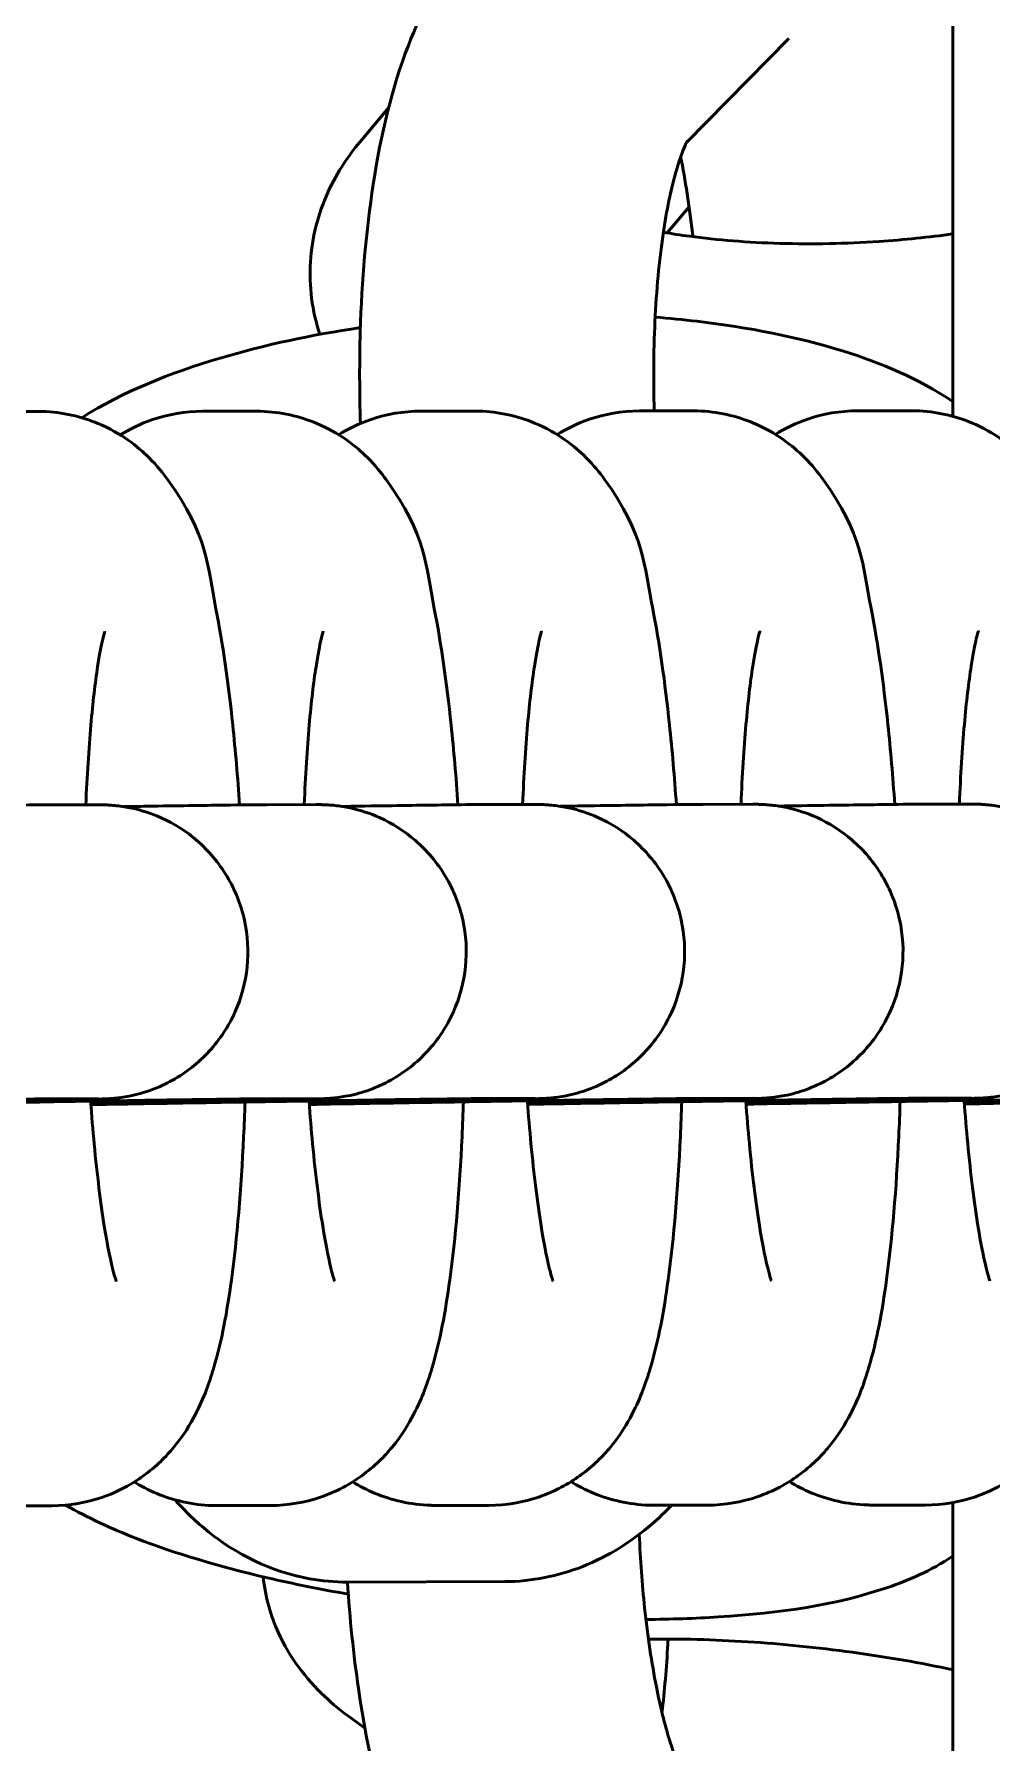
# Model space of a CAD drawing. Header units: millimetres. Extents: x 170 to 5770, y -1450 to 5650.
# Drawn here: x 3383.76 to 3403.3, y 2084.85 to 2119.72 of the extents above; entities that cross this region are included whole.
import ezdxf

# ---------------------------------------------------------------- set-up
doc = ezdxf.new("R2010")
doc.units = ezdxf.units.MM
doc.header["$LTSCALE"] = 10
doc.layers.add('Viditelná (ISO)', color=7, linetype='Continuous', lineweight=50)

# ---------------------------------------------------------------- blocks, each defined once
blk = doc.blocks.new('VVZ-VH101-2')
at = {"layer": 'Viditelná (ISO)'}
for p, q in [((3232.5, -3538.082), (3232.5, -3445)), ((3227.063, -3532.504), (3229.156, -3530.374)), ((3220.399, -3532.49), (3220.991, -3531.783)), ((3226.674, -3534.34), (3227.121, -3533.806)), ((3213.836, -3537.983), (3212.736, -3537.984)), ((3218.292, -3537.98), (3217.192, -3537.98)), ((3222.748, -3537.976), (3221.648, -3537.977)), ((3227.204, -3537.973), (3226.104, -3537.973)), ((3231.66, -3537.969), (3230.56, -3537.97)), ((3214.042, -3546.012), (3215.052, -3546.011)), ((3218.498, -3546.009), (3219.508, -3546.008)), ((3222.954, -3546.005), (3223.965, -3546.004)), ((3227.41, -3546.002), (3228.421, -3546.001)), ((3231.866, -3545.998), (3232.877, -3545.997)), ((3214.046, -3552.012), (3215.057, -3552.011)), ((3218.502, -3552.009), (3219.513, -3552.008)), ((3222.958, -3552.005), (3223.969, -3552.004)), ((3227.414, -3552.002), (3228.425, -3552.001)), ((3231.87, -3551.998), (3232.881, -3551.997)), ((3213.023, -3560.315), (3214.123, -3560.314)), ((3217.479, -3560.311), (3218.579, -3560.31)), ((3221.935, -3560.308), (3223.035, -3560.307)), ((3226.391, -3560.304), (3227.491, -3560.303)), ((3230.847, -3560.301), (3231.947, -3560.3)), ((3232.5, -3655), (3232.5, -3560.251)), ((3220.149, -3561.874), (3223.36, -3561.864)), ((3220.506, -3564.853), (3220.22, -3564.646))]:
    blk.add_line(p, q, dxfattribs=at)
for points, knots in [([(3220.414, -3538.229), (3220.394, -3537.601), (3220.393, -3536.973), (3220.443, -3535.309), (3220.529, -3534.294), (3220.834, -3532.325), (3221.054, -3531.386), (3221.674, -3529.786), (3222.011, -3529.085), (3222.689, -3528.395)], [5.014967, 5.014967, 5.014967, 5.014967, 5.223874, 5.223874, 5.578895, 5.578895, 5.963077, 5.963077, 6.283185, 6.283185, 6.283185, 6.283185]), ([(3219.588, -3536.411), (3219.51, -3536.178), (3219.452, -3535.93), (3219.354, -3535.184), (3219.389, -3534.671), (3219.63, -3533.716), (3219.84, -3533.284), (3220.18, -3532.767), (3220.288, -3532.624), (3220.399, -3532.49)], [5.8958914, 5.8958914, 5.8958914, 5.8958914, 5.9613201, 5.9613201, 6.0884033, 6.0884033, 6.2246901, 6.2246901, 6.2831853, 6.2831853, 6.2831853, 6.2831853]), ([(3226.409, -3537.973), (3226.389, -3537.311), (3226.397, -3536.653), (3226.463, -3535.392), (3226.524, -3534.792), (3226.678, -3533.79), (3226.77, -3533.375), (3226.936, -3532.801), (3227.012, -3532.611), (3227.075, -3532.479), (3227.088, -3532.458), (3227.088, -3532.458)], [5.023794, 5.023794, 5.023794, 5.023794, 5.296613, 5.296613, 5.577893, 5.577893, 5.83671, 5.83671, 6.051181, 6.051181, 6.144407, 6.144407, 6.144407, 6.144407]), ([(3226.948, -3532.786), (3227.043, -3533.266), (3227.125, -3533.791), (3227.193, -3534.366), (3227.196, -3534.392), (3227.199, -3534.418)], [1.3461743, 1.3461743, 1.3461743, 1.3461743, 1.5825397, 1.5825397, 1.5938483, 1.5938483, 1.5938483, 1.5938483]), ([(3232.5, -3534.361), (3232.015, -3534.429), (3231.508, -3534.481), (3230.319, -3534.56), (3229.632, -3534.573), (3228.32, -3534.536), (3227.695, -3534.485), (3226.947, -3534.385), (3226.767, -3534.357), (3226.596, -3534.326)], [4.1386364, 4.1386364, 4.1386364, 4.1386364, 4.3539396, 4.3539396, 4.6383933, 4.6383933, 4.9197135, 4.9197135, 5.0136232, 5.0136232, 5.0136232, 5.0136232]), ([(3214.727, -3538.111), (3215.584, -3537.575), (3216.52, -3537.202), (3218.446, -3536.629), (3219.409, -3536.423), (3220.414, -3536.273)], [6.5192092, 6.5192092, 6.5192092, 6.5192092, 6.9139881, 6.9139881, 7.25594, 7.25594, 7.25594, 7.25594]), ([(3226.428, -3536.06), (3226.716, -3536.083), (3227.001, -3536.111), (3228.339, -3536.269), (3229.335, -3536.463), (3231.049, -3536.997), (3231.79, -3537.304), (3232.5, -3537.783)], [7.921853, 7.921853, 7.921853, 7.921853, 8.0202168, 8.0202168, 8.3911528, 8.3911528, 8.7124376, 8.7124376, 8.7124376, 8.7124376]), ([(3217.949, -3546.014), (3217.91, -3545.448), (3217.863, -3544.902), (3217.717, -3543.51), (3217.605, -3542.719), (3217.289, -3541.124), (3217.307, -3540.523), (3216.385, -3539.24), (3216.264, -3539.091), (3215.868, -3538.697), (3215.54, -3538.43), (3214.731, -3538.092), (3214.333, -3537.995), (3213.892, -3537.983), (3213.864, -3537.983), (3213.836, -3537.983)], [1.937477, 1.937477, 1.937477, 1.937477, 2.147268, 2.147268, 2.501252, 2.501252, 2.951782, 2.951782, 3.006039, 3.006039, 3.08488, 3.08488, 3.137955, 3.137955, 3.141593, 3.141593, 3.141593, 3.141593]), ([(3217.192, -3537.98), (3216.836, -3537.981), (3216.482, -3538.045), (3215.922, -3538.236), (3215.702, -3538.347), (3215.514, -3538.464)], [3.14159265, 3.14159265, 3.14159265, 3.14159265, 3.1872207, 3.1872207, 3.22453337, 3.22453337, 3.22453337, 3.22453337]), ([(3222.405, -3546.01), (3222.366, -3545.445), (3222.319, -3544.899), (3222.173, -3543.506), (3222.061, -3542.715), (3221.745, -3541.12), (3221.763, -3540.52), (3220.841, -3539.237), (3220.72, -3539.087), (3220.325, -3538.694), (3219.996, -3538.426), (3219.187, -3538.088), (3218.789, -3537.991), (3218.349, -3537.98), (3218.32, -3537.979), (3218.292, -3537.98)], [1.937477, 1.937477, 1.937477, 1.937477, 2.147268, 2.147268, 2.501252, 2.501252, 2.951782, 2.951782, 3.006039, 3.006039, 3.08488, 3.08488, 3.137955, 3.137955, 3.141593, 3.141593, 3.141593, 3.141593]), ([(3221.648, -3537.977), (3221.292, -3537.977), (3220.938, -3538.041), (3220.379, -3538.232), (3220.158, -3538.343), (3219.97, -3538.46)], [3.14159265, 3.14159265, 3.14159265, 3.14159265, 3.1872207, 3.1872207, 3.22453337, 3.22453337, 3.22453337, 3.22453337]), ([(3226.861, -3546.007), (3226.822, -3545.441), (3226.775, -3544.895), (3226.629, -3543.503), (3226.517, -3542.712), (3226.201, -3541.117), (3226.219, -3540.516), (3225.297, -3539.233), (3225.176, -3539.084), (3224.781, -3538.69), (3224.452, -3538.423), (3223.643, -3538.085), (3223.245, -3537.988), (3222.805, -3537.976), (3222.776, -3537.976), (3222.748, -3537.976)], [1.937477, 1.937477, 1.937477, 1.937477, 2.147268, 2.147268, 2.501252, 2.501252, 2.951782, 2.951782, 3.006039, 3.006039, 3.08488, 3.08488, 3.137955, 3.137955, 3.141593, 3.141593, 3.141593, 3.141593]), ([(3226.104, -3537.973), (3225.748, -3537.974), (3225.394, -3538.038), (3224.835, -3538.229), (3224.614, -3538.34), (3224.426, -3538.457)], [3.14159265, 3.14159265, 3.14159265, 3.14159265, 3.1872207, 3.1872207, 3.22453337, 3.22453337, 3.22453337, 3.22453337]), ([(3231.317, -3546.003), (3231.278, -3545.438), (3231.231, -3544.892), (3231.085, -3543.499), (3230.973, -3542.708), (3230.657, -3541.113), (3230.675, -3540.513), (3229.753, -3539.23), (3229.632, -3539.08), (3229.237, -3538.687), (3228.908, -3538.419), (3228.099, -3538.081), (3227.701, -3537.984), (3227.261, -3537.973), (3227.232, -3537.973), (3227.204, -3537.973)], [1.937477, 1.937477, 1.937477, 1.937477, 2.147268, 2.147268, 2.501252, 2.501252, 2.951782, 2.951782, 3.006039, 3.006039, 3.08488, 3.08488, 3.137955, 3.137955, 3.141593, 3.141593, 3.141593, 3.141593]), ([(3230.56, -3537.97), (3230.204, -3537.97), (3229.85, -3538.034), (3229.291, -3538.225), (3229.07, -3538.336), (3228.882, -3538.453)], [3.14159265, 3.14159265, 3.14159265, 3.14159265, 3.1872207, 3.1872207, 3.22453337, 3.22453337, 3.22453337, 3.22453337]), ([(3235.773, -3546), (3235.734, -3545.434), (3235.687, -3544.888), (3235.541, -3543.496), (3235.429, -3542.705), (3235.113, -3541.11), (3235.131, -3540.509), (3234.209, -3539.226), (3234.089, -3539.077), (3233.693, -3538.683), (3233.364, -3538.416), (3232.555, -3538.078), (3232.158, -3537.981), (3231.717, -3537.969), (3231.688, -3537.969), (3231.66, -3537.969)], [1.937477, 1.937477, 1.937477, 1.937477, 2.147268, 2.147268, 2.501252, 2.501252, 2.951782, 2.951782, 3.006039, 3.006039, 3.08488, 3.08488, 3.137955, 3.137955, 3.141593, 3.141593, 3.141593, 3.141593]), ([(3215.199, -3542.474), (3215.199, -3542.474), (3215.199, -3542.475), (3215.195, -3542.488), (3215.177, -3542.545), (3215.126, -3542.762), (3215.088, -3542.956), (3215.002, -3543.518), (3214.954, -3543.923), (3214.871, -3544.871), (3214.836, -3545.422), (3214.811, -3546.011)], [3.4957513, 3.4957513, 3.4957513, 3.4957513, 3.5105711, 3.5105711, 3.6320787, 3.6320787, 3.8099362, 3.8099362, 4.0489441, 4.0489441, 4.3013385, 4.3013385, 4.3013385, 4.3013385]), ([(3219.655, -3542.471), (3219.655, -3542.471), (3219.655, -3542.472), (3219.651, -3542.485), (3219.633, -3542.542), (3219.582, -3542.758), (3219.545, -3542.953), (3219.458, -3543.514), (3219.41, -3543.92), (3219.327, -3544.868), (3219.292, -3545.419), (3219.267, -3546.008)], [3.4957513, 3.4957513, 3.4957513, 3.4957513, 3.5105711, 3.5105711, 3.6320787, 3.6320787, 3.8099362, 3.8099362, 4.0489441, 4.0489441, 4.3013385, 4.3013385, 4.3013385, 4.3013385]), ([(3224.111, -3542.467), (3224.111, -3542.467), (3224.111, -3542.468), (3224.107, -3542.481), (3224.089, -3542.538), (3224.038, -3542.755), (3224.001, -3542.949), (3223.914, -3543.511), (3223.866, -3543.916), (3223.783, -3544.864), (3223.748, -3545.415), (3223.724, -3546.004)], [3.4957513, 3.4957513, 3.4957513, 3.4957513, 3.5105711, 3.5105711, 3.6320787, 3.6320787, 3.8099362, 3.8099362, 4.0489441, 4.0489441, 4.3013385, 4.3013385, 4.3013385, 4.3013385]), ([(3228.567, -3542.464), (3228.567, -3542.464), (3228.567, -3542.465), (3228.563, -3542.478), (3228.545, -3542.535), (3228.495, -3542.751), (3228.457, -3542.946), (3228.37, -3543.507), (3228.322, -3543.913), (3228.239, -3544.861), (3228.204, -3545.412), (3228.18, -3546.001)], [3.4957513, 3.4957513, 3.4957513, 3.4957513, 3.5105711, 3.5105711, 3.6320787, 3.6320787, 3.8099362, 3.8099362, 4.0489441, 4.0489441, 4.3013385, 4.3013385, 4.3013385, 4.3013385]), ([(3233.023, -3542.46), (3233.023, -3542.46), (3233.023, -3542.461), (3233.019, -3542.474), (3233.001, -3542.531), (3232.951, -3542.748), (3232.913, -3542.942), (3232.826, -3543.504), (3232.778, -3543.909), (3232.695, -3544.857), (3232.66, -3545.408), (3232.636, -3545.997)], [3.4957513, 3.4957513, 3.4957513, 3.4957513, 3.5105711, 3.5105711, 3.6320787, 3.6320787, 3.8099362, 3.8099362, 4.0489441, 4.0489441, 4.3013385, 4.3013385, 4.3013385, 4.3013385]), ([(3215.052, -3546.011), (3215.075, -3546.011), (3215.096, -3546.011), (3215.143, -3546.012), (3215.164, -3546.012), (3215.218, -3546.014), (3215.232, -3546.014), (3215.262, -3546.015), (3215.28, -3546.016), (3215.34, -3546.02), (3215.389, -3546.024), (3215.539, -3546.04), (3215.645, -3546.057), (3215.953, -3546.123), (3216.157, -3546.19), (3216.612, -3546.395), (3216.861, -3546.554), (3217.32, -3546.951), (3217.53, -3547.201), (3217.857, -3547.748), (3217.978, -3548.052), (3218.116, -3548.674), (3218.134, -3549.001), (3218.07, -3549.635), (3217.985, -3549.95), (3217.724, -3550.532), (3217.544, -3550.805), (3217.114, -3551.274), (3216.857, -3551.477), (3216.442, -3551.709), (3216.298, -3551.775), (3216.002, -3551.883), (3215.85, -3551.926), (3215.643, -3551.967), (3215.588, -3551.976), (3215.486, -3551.99), (3215.437, -3551.996), (3215.379, -3552.001), (3215.362, -3552.003), (3215.285, -3552.009), (3215.259, -3552.01), (3215.19, -3552.013), (3215.16, -3552.014), (3215.016, -3552.018), (3214.865, -3552.022), (3214.285, -3552.035), (3213.731, -3552.047), (3212.452, -3552.072), (3211.749, -3552.085), (3210.813, -3552.102), (3210.636, -3552.105), (3210.456, -3552.109)], [0, 0, 0, 0, 0.039337, 0.039337, 0.068948, 0.068948, 0.076841, 0.076841, 0.084758, 0.084758, 0.100846, 0.100846, 0.132709, 0.132709, 0.196079, 0.196079, 0.282696, 0.282696, 0.378323, 0.378323, 0.473906, 0.473906, 0.569501, 0.569501, 0.665096, 0.665096, 0.760691, 0.760691, 0.856282, 0.856282, 0.903554, 0.903554, 0.950706, 0.950706, 0.967761, 0.967761, 0.983739, 0.983739, 0.991659, 0.991659, 1.024165, 1.024165, 1.087146, 1.087146, 1.263406, 1.263406, 1.569696, 1.569696, 1.83183, 1.83183, 1.891194, 1.891194, 1.891194, 1.891194]), ([(3211.123, -3546.051), (3211.286, -3546.049), (3211.444, -3546.046), (3212.219, -3546.034), (3212.751, -3546.027), (3213.557, -3546.016), (3213.832, -3546.013), (3214.011, -3546.012), (3214.026, -3546.012), (3214.042, -3546.012)], [2.8114817, 2.8114817, 2.8114817, 2.8114817, 2.874869, 2.874869, 3.1358233, 3.1358233, 3.3979236, 3.3979236, 3.4244391, 3.4244391, 3.4244391, 3.4244391]), ([(3219.508, -3546.008), (3219.531, -3546.008), (3219.552, -3546.008), (3219.599, -3546.008), (3219.621, -3546.008), (3219.674, -3546.01), (3219.688, -3546.011), (3219.718, -3546.012), (3219.736, -3546.013), (3219.796, -3546.017), (3219.845, -3546.02), (3219.995, -3546.037), (3220.101, -3546.053), (3220.409, -3546.12), (3220.613, -3546.186), (3221.068, -3546.392), (3221.317, -3546.55), (3221.776, -3546.947), (3221.986, -3547.198), (3222.313, -3547.745), (3222.434, -3548.049), (3222.572, -3548.671), (3222.591, -3548.997), (3222.526, -3549.631), (3222.441, -3549.947), (3222.18, -3550.528), (3222, -3550.801), (3221.57, -3551.271), (3221.313, -3551.473), (3220.898, -3551.705), (3220.754, -3551.771), (3220.459, -3551.88), (3220.306, -3551.922), (3220.099, -3551.963), (3220.044, -3551.972), (3219.942, -3551.987), (3219.893, -3551.992), (3219.835, -3551.998), (3219.818, -3551.999), (3219.741, -3552.005), (3219.715, -3552.006), (3219.646, -3552.009), (3219.616, -3552.01), (3219.472, -3552.015), (3219.321, -3552.018), (3218.741, -3552.032), (3218.187, -3552.043), (3216.908, -3552.068), (3216.205, -3552.081), (3215.269, -3552.099), (3215.092, -3552.102), (3214.912, -3552.105)], [0, 0, 0, 0, 0.039337, 0.039337, 0.068948, 0.068948, 0.076841, 0.076841, 0.084758, 0.084758, 0.100846, 0.100846, 0.132709, 0.132709, 0.196079, 0.196079, 0.282696, 0.282696, 0.378323, 0.378323, 0.473906, 0.473906, 0.569501, 0.569501, 0.665096, 0.665096, 0.760691, 0.760691, 0.856282, 0.856282, 0.903554, 0.903554, 0.950706, 0.950706, 0.967761, 0.967761, 0.983739, 0.983739, 0.991659, 0.991659, 1.024165, 1.024165, 1.087146, 1.087146, 1.263406, 1.263406, 1.569696, 1.569696, 1.83183, 1.83183, 1.891194, 1.891194, 1.891194, 1.891194]), ([(3215.579, -3546.048), (3215.742, -3546.045), (3215.9, -3546.043), (3216.675, -3546.031), (3217.207, -3546.023), (3218.013, -3546.013), (3218.288, -3546.009), (3218.467, -3546.009), (3218.482, -3546.009), (3218.498, -3546.009)], [2.8114817, 2.8114817, 2.8114817, 2.8114817, 2.874869, 2.874869, 3.1358233, 3.1358233, 3.3979236, 3.3979236, 3.4244391, 3.4244391, 3.4244391, 3.4244391]), ([(3223.965, -3546.004), (3223.987, -3546.004), (3224.008, -3546.004), (3224.055, -3546.005), (3224.077, -3546.005), (3224.131, -3546.007), (3224.144, -3546.007), (3224.174, -3546.008), (3224.192, -3546.009), (3224.252, -3546.013), (3224.301, -3546.017), (3224.451, -3546.033), (3224.557, -3546.05), (3224.865, -3546.116), (3225.069, -3546.183), (3225.524, -3546.388), (3225.773, -3546.547), (3226.232, -3546.944), (3226.443, -3547.194), (3226.769, -3547.742), (3226.89, -3548.045), (3227.028, -3548.667), (3227.047, -3548.994), (3226.982, -3549.628), (3226.897, -3549.943), (3226.636, -3550.525), (3226.456, -3550.798), (3226.026, -3551.267), (3225.769, -3551.47), (3225.354, -3551.702), (3225.21, -3551.768), (3224.915, -3551.876), (3224.762, -3551.919), (3224.555, -3551.96), (3224.5, -3551.969), (3224.398, -3551.983), (3224.349, -3551.989), (3224.291, -3551.994), (3224.274, -3551.996), (3224.197, -3552.002), (3224.171, -3552.003), (3224.102, -3552.006), (3224.072, -3552.007), (3223.928, -3552.011), (3223.777, -3552.015), (3223.197, -3552.028), (3222.643, -3552.04), (3221.364, -3552.065), (3220.661, -3552.078), (3219.725, -3552.095), (3219.548, -3552.098), (3219.368, -3552.102)], [0, 0, 0, 0, 0.039337, 0.039337, 0.068948, 0.068948, 0.076841, 0.076841, 0.084758, 0.084758, 0.100846, 0.100846, 0.132709, 0.132709, 0.196079, 0.196079, 0.282696, 0.282696, 0.378323, 0.378323, 0.473906, 0.473906, 0.569501, 0.569501, 0.665096, 0.665096, 0.760691, 0.760691, 0.856282, 0.856282, 0.903554, 0.903554, 0.950706, 0.950706, 0.967761, 0.967761, 0.983739, 0.983739, 0.991659, 0.991659, 1.024165, 1.024165, 1.087146, 1.087146, 1.263406, 1.263406, 1.569696, 1.569696, 1.83183, 1.83183, 1.891194, 1.891194, 1.891194, 1.891194]), ([(3220.035, -3546.044), (3220.198, -3546.042), (3220.356, -3546.039), (3221.131, -3546.028), (3221.663, -3546.02), (3222.469, -3546.009), (3222.744, -3546.006), (3222.923, -3546.005), (3222.938, -3546.005), (3222.954, -3546.005)], [2.8114817, 2.8114817, 2.8114817, 2.8114817, 2.874869, 2.874869, 3.1358233, 3.1358233, 3.3979236, 3.3979236, 3.4244391, 3.4244391, 3.4244391, 3.4244391]), ([(3228.421, -3546.001), (3228.443, -3546.001), (3228.464, -3546.001), (3228.511, -3546.001), (3228.533, -3546.001), (3228.587, -3546.003), (3228.6, -3546.004), (3228.63, -3546.005), (3228.648, -3546.006), (3228.708, -3546.01), (3228.757, -3546.014), (3228.907, -3546.03), (3229.013, -3546.046), (3229.321, -3546.113), (3229.525, -3546.179), (3229.98, -3546.385), (3230.229, -3546.543), (3230.688, -3546.94), (3230.899, -3547.191), (3231.225, -3547.738), (3231.346, -3548.042), (3231.484, -3548.664), (3231.503, -3548.99), (3231.438, -3549.624), (3231.353, -3549.94), (3231.092, -3550.521), (3230.912, -3550.794), (3230.482, -3551.264), (3230.226, -3551.466), (3229.81, -3551.698), (3229.666, -3551.764), (3229.371, -3551.873), (3229.218, -3551.915), (3229.011, -3551.956), (3228.956, -3551.965), (3228.854, -3551.98), (3228.805, -3551.985), (3228.747, -3551.991), (3228.73, -3551.992), (3228.653, -3551.998), (3228.627, -3551.999), (3228.558, -3552.002), (3228.528, -3552.003), (3228.384, -3552.008), (3228.233, -3552.011), (3227.653, -3552.025), (3227.099, -3552.036), (3225.82, -3552.061), (3225.117, -3552.074), (3224.181, -3552.092), (3224.004, -3552.095), (3223.824, -3552.098)], [0, 0, 0, 0, 0.039337, 0.039337, 0.068948, 0.068948, 0.076841, 0.076841, 0.084758, 0.084758, 0.100846, 0.100846, 0.132709, 0.132709, 0.196079, 0.196079, 0.282696, 0.282696, 0.378323, 0.378323, 0.473906, 0.473906, 0.569501, 0.569501, 0.665096, 0.665096, 0.760691, 0.760691, 0.856282, 0.856282, 0.903554, 0.903554, 0.950706, 0.950706, 0.967761, 0.967761, 0.983739, 0.983739, 0.991659, 0.991659, 1.024165, 1.024165, 1.087146, 1.087146, 1.263406, 1.263406, 1.569696, 1.569696, 1.83183, 1.83183, 1.891194, 1.891194, 1.891194, 1.891194]), ([(3224.491, -3546.041), (3224.654, -3546.038), (3224.812, -3546.036), (3225.587, -3546.024), (3226.119, -3546.016), (3226.925, -3546.006), (3227.2, -3546.002), (3227.379, -3546.002), (3227.395, -3546.002), (3227.41, -3546.002)], [2.8114817, 2.8114817, 2.8114817, 2.8114817, 2.874869, 2.874869, 3.1358233, 3.1358233, 3.3979236, 3.3979236, 3.4244391, 3.4244391, 3.4244391, 3.4244391]), ([(3232.877, -3545.997), (3232.899, -3545.997), (3232.92, -3545.997), (3232.967, -3545.998), (3232.989, -3545.998), (3233.043, -3546), (3233.056, -3546), (3233.086, -3546.001), (3233.104, -3546.002), (3233.164, -3546.006), (3233.213, -3546.01), (3233.363, -3546.026), (3233.469, -3546.043), (3233.778, -3546.109), (3233.981, -3546.176), (3234.436, -3546.381), (3234.685, -3546.54), (3235.144, -3546.937), (3235.355, -3547.187), (3235.681, -3547.735), (3235.802, -3548.038), (3235.94, -3548.66), (3235.959, -3548.987), (3235.894, -3549.621), (3235.809, -3549.936), (3235.548, -3550.518), (3235.369, -3550.791), (3234.938, -3551.26), (3234.682, -3551.463), (3234.266, -3551.695), (3234.122, -3551.761), (3233.827, -3551.869), (3233.674, -3551.912), (3233.467, -3551.953), (3233.412, -3551.962), (3233.31, -3551.976), (3233.261, -3551.982), (3233.203, -3551.987), (3233.186, -3551.989), (3233.109, -3551.995), (3233.083, -3551.996), (3233.014, -3551.999), (3232.984, -3552), (3232.84, -3552.004), (3232.689, -3552.008), (3232.11, -3552.021), (3231.555, -3552.033), (3230.276, -3552.058), (3229.573, -3552.071), (3228.637, -3552.088), (3228.46, -3552.092), (3228.28, -3552.095)], [0, 0, 0, 0, 0.039337, 0.039337, 0.068948, 0.068948, 0.076841, 0.076841, 0.084758, 0.084758, 0.100846, 0.100846, 0.132709, 0.132709, 0.196079, 0.196079, 0.282696, 0.282696, 0.378323, 0.378323, 0.473906, 0.473906, 0.569501, 0.569501, 0.665096, 0.665096, 0.760691, 0.760691, 0.856282, 0.856282, 0.903554, 0.903554, 0.950706, 0.950706, 0.967761, 0.967761, 0.983739, 0.983739, 0.991659, 0.991659, 1.024165, 1.024165, 1.087146, 1.087146, 1.263406, 1.263406, 1.569696, 1.569696, 1.83183, 1.83183, 1.891194, 1.891194, 1.891194, 1.891194]), ([(3228.947, -3546.037), (3229.11, -3546.035), (3229.268, -3546.032), (3230.043, -3546.021), (3230.575, -3546.013), (3231.381, -3546.002), (3231.656, -3545.999), (3231.835, -3545.998), (3231.851, -3545.998), (3231.866, -3545.998)], [2.8114817, 2.8114817, 2.8114817, 2.8114817, 2.874869, 2.874869, 3.1358233, 3.1358233, 3.3979236, 3.3979236, 3.4244391, 3.4244391, 3.4244391, 3.4244391]), ([(3237.333, -3545.994), (3237.355, -3545.994), (3237.376, -3545.994), (3237.423, -3545.994), (3237.445, -3545.994), (3237.499, -3545.996), (3237.512, -3545.997), (3237.542, -3545.998), (3237.56, -3545.999), (3237.62, -3546.003), (3237.669, -3546.007), (3237.819, -3546.023), (3237.925, -3546.039), (3238.234, -3546.106), (3238.437, -3546.172), (3238.892, -3546.378), (3239.141, -3546.536), (3239.601, -3546.933), (3239.811, -3547.184), (3240.137, -3547.731), (3240.258, -3548.035), (3240.396, -3548.657), (3240.415, -3548.983), (3240.35, -3549.617), (3240.265, -3549.933), (3240.004, -3550.514), (3239.825, -3550.787), (3239.394, -3551.257), (3239.138, -3551.459), (3238.722, -3551.691), (3238.578, -3551.758), (3238.283, -3551.866), (3238.13, -3551.908), (3237.923, -3551.949), (3237.868, -3551.958), (3237.766, -3551.973), (3237.717, -3551.978), (3237.659, -3551.984), (3237.642, -3551.985), (3237.566, -3551.991), (3237.539, -3551.992), (3237.47, -3551.995), (3237.44, -3551.996), (3237.296, -3552.001), (3237.145, -3552.004), (3236.566, -3552.018), (3236.011, -3552.029), (3234.732, -3552.054), (3234.029, -3552.067), (3233.093, -3552.085), (3232.917, -3552.088), (3232.736, -3552.091)], [0, 0, 0, 0, 0.039337, 0.039337, 0.068948, 0.068948, 0.076841, 0.076841, 0.084758, 0.084758, 0.100846, 0.100846, 0.132709, 0.132709, 0.196079, 0.196079, 0.282696, 0.282696, 0.378323, 0.378323, 0.473906, 0.473906, 0.569501, 0.569501, 0.665096, 0.665096, 0.760691, 0.760691, 0.856282, 0.856282, 0.903554, 0.903554, 0.950706, 0.950706, 0.967761, 0.967761, 0.983739, 0.983739, 0.991659, 0.991659, 1.024165, 1.024165, 1.087146, 1.087146, 1.263406, 1.263406, 1.569696, 1.569696, 1.83183, 1.83183, 1.891194, 1.891194, 1.891194, 1.891194]), ([(3214.046, -3552.012), (3214.01, -3552.012), (3213.906, -3552.013), (3213.558, -3552.017), (3213.257, -3552.02), (3212.427, -3552.032), (3211.851, -3552.041), (3210.533, -3552.061), (3209.771, -3552.074), (3208.162, -3552.1), (3207.295, -3552.115), (3206.288, -3552.132), (3206.145, -3552.135), (3206.002, -3552.137)], [0, 0, 0, 0, 0.146254, 0.146254, 0.358083, 0.358083, 0.613354, 0.613354, 0.872195, 0.872195, 1.131799, 1.131799, 1.174634, 1.174634, 1.174634, 1.174634]), ([(3218.502, -3552.009), (3218.466, -3552.009), (3218.362, -3552.009), (3218.014, -3552.013), (3217.713, -3552.017), (3216.883, -3552.029), (3216.308, -3552.037), (3214.989, -3552.058), (3214.227, -3552.07), (3212.618, -3552.097), (3211.751, -3552.111), (3210.744, -3552.129), (3210.601, -3552.131), (3210.458, -3552.134)], [0, 0, 0, 0, 0.146254, 0.146254, 0.358083, 0.358083, 0.613354, 0.613354, 0.872195, 0.872195, 1.131799, 1.131799, 1.174634, 1.174634, 1.174634, 1.174634]), ([(3222.958, -3552.005), (3222.922, -3552.005), (3222.818, -3552.006), (3222.47, -3552.01), (3222.169, -3552.013), (3221.339, -3552.025), (3220.764, -3552.034), (3219.445, -3552.054), (3218.683, -3552.067), (3217.074, -3552.093), (3216.207, -3552.108), (3215.2, -3552.125), (3215.057, -3552.128), (3214.914, -3552.13)], [0, 0, 0, 0, 0.146254, 0.146254, 0.358083, 0.358083, 0.613354, 0.613354, 0.872195, 0.872195, 1.131799, 1.131799, 1.174634, 1.174634, 1.174634, 1.174634]), ([(3227.414, -3552.002), (3227.378, -3552.002), (3227.275, -3552.002), (3226.926, -3552.006), (3226.625, -3552.01), (3225.795, -3552.022), (3225.22, -3552.03), (3223.901, -3552.051), (3223.139, -3552.063), (3221.53, -3552.09), (3220.663, -3552.104), (3219.657, -3552.122), (3219.513, -3552.124), (3219.37, -3552.127)], [0, 0, 0, 0, 0.146254, 0.146254, 0.358083, 0.358083, 0.613354, 0.613354, 0.872195, 0.872195, 1.131799, 1.131799, 1.174634, 1.174634, 1.174634, 1.174634]), ([(3231.87, -3551.998), (3231.834, -3551.998), (3231.731, -3551.999), (3231.382, -3552.003), (3231.081, -3552.006), (3230.251, -3552.018), (3229.676, -3552.027), (3228.357, -3552.047), (3227.595, -3552.06), (3225.986, -3552.086), (3225.119, -3552.101), (3224.113, -3552.118), (3223.97, -3552.121), (3223.826, -3552.123)], [0, 0, 0, 0, 0.146254, 0.146254, 0.358083, 0.358083, 0.613354, 0.613354, 0.872195, 0.872195, 1.131799, 1.131799, 1.174634, 1.174634, 1.174634, 1.174634]), ([(3236.326, -3551.995), (3236.29, -3551.995), (3236.187, -3551.995), (3235.838, -3551.999), (3235.538, -3552.003), (3234.707, -3552.015), (3234.132, -3552.023), (3232.813, -3552.044), (3232.051, -3552.056), (3230.442, -3552.083), (3229.575, -3552.097), (3228.569, -3552.115), (3228.426, -3552.117), (3228.282, -3552.12)], [0, 0, 0, 0, 0.146254, 0.146254, 0.358083, 0.358083, 0.613354, 0.613354, 0.872195, 0.872195, 1.131799, 1.131799, 1.174634, 1.174634, 1.174634, 1.174634]), ([(3240.783, -3551.991), (3240.746, -3551.991), (3240.643, -3551.992), (3240.294, -3551.996), (3239.994, -3551.999), (3239.163, -3552.011), (3238.588, -3552.02), (3237.269, -3552.04), (3236.507, -3552.053), (3234.898, -3552.079), (3234.031, -3552.094), (3233.025, -3552.111), (3232.882, -3552.114), (3232.738, -3552.116)], [0, 0, 0, 0, 0.146254, 0.146254, 0.358083, 0.358083, 0.613354, 0.613354, 0.872195, 0.872195, 1.131799, 1.131799, 1.174634, 1.174634, 1.174634, 1.174634]), ([(3214.123, -3560.314), (3214.478, -3560.314), (3214.833, -3560.249), (3215.476, -3560.03), (3215.755, -3559.872), (3216.257, -3559.51), (3216.452, -3559.307), (3216.813, -3558.872), (3216.941, -3558.653), (3217.229, -3558.101), (3217.328, -3557.809), (3217.588, -3556.941), (3217.691, -3556.368), (3217.899, -3554.849), (3217.981, -3553.861), (3218.042, -3552.55), (3218.051, -3552.315), (3218.059, -3552.077)], [0, 0, 0, 0, 0.045628, 0.045628, 0.095384, 0.095384, 0.158046, 0.158046, 0.244984, 0.244984, 0.402893, 0.402893, 0.717053, 0.717053, 1.128654, 1.128654, 1.216641, 1.216641, 1.216641, 1.216641]), ([(3214.909, -3552.059), (3214.931, -3552.361), (3214.955, -3552.653), (3215.042, -3553.57), (3215.114, -3554.142), (3215.254, -3555.021), (3215.324, -3555.354), (3215.396, -3555.624), (3215.412, -3555.677), (3215.429, -3555.728), (3215.433, -3555.738), (3215.433, -3555.738)], [5.1055495, 5.1055495, 5.1055495, 5.1055495, 5.2336109, 5.2336109, 5.5253313, 5.5253313, 5.7847397, 5.7847397, 5.8763373, 5.8763373, 5.9335785, 5.9335785, 5.9335785, 5.9335785]), ([(3218.579, -3560.31), (3218.934, -3560.31), (3219.289, -3560.246), (3219.932, -3560.026), (3220.211, -3559.868), (3220.713, -3559.507), (3220.908, -3559.304), (3221.269, -3558.868), (3221.397, -3558.65), (3221.685, -3558.097), (3221.785, -3557.805), (3222.044, -3556.938), (3222.147, -3556.364), (3222.355, -3554.846), (3222.437, -3553.858), (3222.498, -3552.546), (3222.507, -3552.312), (3222.515, -3552.073)], [0, 0, 0, 0, 0.045628, 0.045628, 0.095384, 0.095384, 0.158046, 0.158046, 0.244984, 0.244984, 0.402893, 0.402893, 0.717053, 0.717053, 1.128654, 1.128654, 1.216641, 1.216641, 1.216641, 1.216641]), ([(3219.365, -3552.056), (3219.387, -3552.358), (3219.412, -3552.65), (3219.498, -3553.566), (3219.57, -3554.138), (3219.71, -3555.018), (3219.78, -3555.35), (3219.852, -3555.62), (3219.868, -3555.673), (3219.885, -3555.724), (3219.889, -3555.735), (3219.889, -3555.735)], [5.1055495, 5.1055495, 5.1055495, 5.1055495, 5.2336109, 5.2336109, 5.5253313, 5.5253313, 5.7847397, 5.7847397, 5.8763373, 5.8763373, 5.9335785, 5.9335785, 5.9335785, 5.9335785]), ([(3223.035, -3560.307), (3223.39, -3560.307), (3223.745, -3560.242), (3224.388, -3560.023), (3224.667, -3559.865), (3225.169, -3559.503), (3225.364, -3559.3), (3225.725, -3558.865), (3225.853, -3558.646), (3226.141, -3558.094), (3226.241, -3557.802), (3226.5, -3556.934), (3226.603, -3556.361), (3226.811, -3554.842), (3226.893, -3553.854), (3226.954, -3552.543), (3226.963, -3552.308), (3226.971, -3552.07)], [0, 0, 0, 0, 0.045628, 0.045628, 0.095384, 0.095384, 0.158046, 0.158046, 0.244984, 0.244984, 0.402893, 0.402893, 0.717053, 0.717053, 1.128654, 1.128654, 1.216641, 1.216641, 1.216641, 1.216641]), ([(3223.821, -3552.052), (3223.843, -3552.354), (3223.868, -3552.646), (3223.954, -3553.563), (3224.026, -3554.135), (3224.166, -3555.014), (3224.236, -3555.347), (3224.308, -3555.617), (3224.324, -3555.67), (3224.341, -3555.721), (3224.345, -3555.731), (3224.345, -3555.731)], [5.1055495, 5.1055495, 5.1055495, 5.1055495, 5.2336109, 5.2336109, 5.5253313, 5.5253313, 5.7847397, 5.7847397, 5.8763373, 5.8763373, 5.9335785, 5.9335785, 5.9335785, 5.9335785]), ([(3227.491, -3560.303), (3227.846, -3560.303), (3228.201, -3560.239), (3228.844, -3560.019), (3229.123, -3559.861), (3229.625, -3559.5), (3229.82, -3559.297), (3230.181, -3558.861), (3230.309, -3558.643), (3230.597, -3558.09), (3230.697, -3557.798), (3230.956, -3556.931), (3231.059, -3556.357), (3231.267, -3554.839), (3231.349, -3553.851), (3231.41, -3552.539), (3231.419, -3552.305), (3231.427, -3552.066)], [0, 0, 0, 0, 0.045628, 0.045628, 0.095384, 0.095384, 0.158046, 0.158046, 0.244984, 0.244984, 0.402893, 0.402893, 0.717053, 0.717053, 1.128654, 1.128654, 1.216641, 1.216641, 1.216641, 1.216641]), ([(3228.277, -3552.049), (3228.299, -3552.351), (3228.324, -3552.643), (3228.41, -3553.56), (3228.482, -3554.131), (3228.622, -3555.011), (3228.693, -3555.344), (3228.764, -3555.613), (3228.78, -3555.666), (3228.797, -3555.717), (3228.801, -3555.728), (3228.801, -3555.728)], [5.1055495, 5.1055495, 5.1055495, 5.1055495, 5.2336109, 5.2336109, 5.5253313, 5.5253313, 5.7847397, 5.7847397, 5.8763373, 5.8763373, 5.9335785, 5.9335785, 5.9335785, 5.9335785]), ([(3231.947, -3560.3), (3232.302, -3560.3), (3232.657, -3560.235), (3233.3, -3560.016), (3233.579, -3559.858), (3234.081, -3559.496), (3234.276, -3559.293), (3234.637, -3558.858), (3234.765, -3558.639), (3235.053, -3558.087), (3235.153, -3557.795), (3235.412, -3556.927), (3235.515, -3556.354), (3235.723, -3554.835), (3235.805, -3553.847), (3235.866, -3552.536), (3235.875, -3552.301), (3235.883, -3552.063)], [0, 0, 0, 0, 0.045628, 0.045628, 0.095384, 0.095384, 0.158046, 0.158046, 0.244984, 0.244984, 0.402893, 0.402893, 0.717053, 0.717053, 1.128654, 1.128654, 1.216641, 1.216641, 1.216641, 1.216641]), ([(3232.733, -3552.045), (3232.755, -3552.347), (3232.78, -3552.639), (3232.866, -3553.556), (3232.938, -3554.128), (3233.078, -3555.007), (3233.149, -3555.34), (3233.22, -3555.61), (3233.236, -3555.663), (3233.253, -3555.714), (3233.257, -3555.724), (3233.257, -3555.724)], [5.1055495, 5.1055495, 5.1055495, 5.1055495, 5.2336109, 5.2336109, 5.5253313, 5.5253313, 5.7847397, 5.7847397, 5.8763373, 5.8763373, 5.9335785, 5.9335785, 5.9335785, 5.9335785]), ([(3215.8, -3559.83), (3215.935, -3559.914), (3216.087, -3559.995), (3216.583, -3560.202), (3216.981, -3560.299), (3217.422, -3560.311), (3217.45, -3560.311), (3217.479, -3560.311)], [6.19868105, 6.19868105, 6.19868105, 6.19868105, 6.22647289, 6.22647289, 6.27954718, 6.27954718, 6.28318531, 6.28318531, 6.28318531, 6.28318531]), ([(3220.256, -3559.827), (3220.391, -3559.911), (3220.543, -3559.992), (3221.04, -3560.199), (3221.437, -3560.296), (3221.878, -3560.307), (3221.906, -3560.308), (3221.935, -3560.308)], [6.19868105, 6.19868105, 6.19868105, 6.19868105, 6.22647289, 6.22647289, 6.27954718, 6.27954718, 6.28318531, 6.28318531, 6.28318531, 6.28318531]), ([(3224.712, -3559.823), (3224.847, -3559.907), (3224.999, -3559.988), (3225.496, -3560.195), (3225.893, -3560.292), (3226.334, -3560.304), (3226.362, -3560.304), (3226.391, -3560.304)], [6.19868105, 6.19868105, 6.19868105, 6.19868105, 6.22647289, 6.22647289, 6.27954718, 6.27954718, 6.28318531, 6.28318531, 6.28318531, 6.28318531]), ([(3229.168, -3559.82), (3229.303, -3559.904), (3229.455, -3559.985), (3229.952, -3560.192), (3230.349, -3560.289), (3230.79, -3560.3), (3230.818, -3560.301), (3230.847, -3560.301)], [6.19868105, 6.19868105, 6.19868105, 6.19868105, 6.22647289, 6.22647289, 6.27954718, 6.27954718, 6.28318531, 6.28318531, 6.28318531, 6.28318531]), ([(3220.165, -3562.119), (3219.6, -3562.021), (3219.049, -3561.909), (3217.545, -3561.559), (3216.644, -3561.294), (3215.326, -3560.78), (3214.854, -3560.564), (3214.399, -3560.301)], [5.3941278, 5.3941278, 5.3941278, 5.3941278, 5.5927366, 5.5927366, 5.9573401, 5.9573401, 6.1835784, 6.1835784, 6.1835784, 6.1835784]), ([(3216.631, -3560.196), (3216.836, -3560.425), (3217.063, -3560.646), (3217.866, -3561.288), (3218.569, -3561.66), (3219.629, -3561.851), (3219.889, -3561.874), (3220.149, -3561.874)], [2.7318347, 2.7318347, 2.7318347, 2.7318347, 2.8401338, 2.8401338, 3.0697491, 3.0697491, 3.1415927, 3.1415927, 3.1415927, 3.1415927]), ([(3223.36, -3561.864), (3223.913, -3561.862), (3224.458, -3561.747), (3225.491, -3561.342), (3225.959, -3561.035), (3226.499, -3560.571), (3226.637, -3560.439), (3226.766, -3560.304)], [3.1415927, 3.1415927, 3.1415927, 3.1415927, 3.2946791, 3.2946791, 3.4710029, 3.4710029, 3.5371089, 3.5371089, 3.5371089, 3.5371089]), ([(3226.998, -3565.791), (3226.998, -3565.791), (3226.997, -3565.79), (3226.986, -3565.772), (3226.952, -3565.712), (3226.854, -3565.489), (3226.784, -3565.304), (3226.624, -3564.783), (3226.534, -3564.421), (3226.358, -3563.529), (3226.276, -3562.981), (3226.163, -3561.917), (3226.126, -3561.413), (3226.103, -3560.899)], [0.201398, 0.201398, 0.201398, 0.201398, 0.224446, 0.224446, 0.362056, 0.362056, 0.539058, 0.539058, 0.761883, 0.761883, 1.021997, 1.021997, 1.234486, 1.234486, 1.234486, 1.234486]), ([(3232.5, -3561.345), (3232.04, -3561.649), (3231.608, -3561.832), (3230.108, -3562.347), (3228.989, -3562.503), (3227.242, -3562.616), (3226.748, -3562.632), (3226.241, -3562.636)], [3.8352023, 3.8352023, 3.8352023, 3.8352023, 4.032723, 4.032723, 4.5162769, 4.5162769, 4.6977835, 4.6977835, 4.6977835, 4.6977835]), ([(3220.22, -3564.646), (3219.86, -3564.385), (3219.494, -3564.073), (3218.999, -3563.397), (3218.856, -3563.166), (3218.588, -3562.571), (3218.472, -3562.186), (3218.43, -3561.765)], [6.2831853, 6.2831853, 6.2831853, 6.2831853, 6.4657975, 6.4657975, 6.5425488, 6.5425488, 6.6345941, 6.6345941, 6.6345941, 6.6345941]), ([(3223.141, -3570.332), (3222.733, -3570.033), (3222.439, -3569.709), (3221.753, -3568.802), (3221.476, -3568.216), (3220.832, -3566.533), (3220.564, -3565.35), (3220.273, -3563.349), (3220.198, -3562.619), (3220.148, -3561.874)], [0, 0, 0, 0, 0.150495, 0.150495, 0.428628, 0.428628, 0.90099, 0.90099, 1.15437, 1.15437, 1.15437, 1.15437]), ([(3226.292, -3563.037), (3226.61, -3563.033), (3226.944, -3563.035), (3227.959, -3563.062), (3228.668, -3563.107), (3230.096, -3563.25), (3230.815, -3563.348), (3231.842, -3563.528), (3232.179, -3563.594), (3232.5, -3563.664)], [1.5298919, 1.5298919, 1.5298919, 1.5298919, 1.6761777, 1.6761777, 1.9632468, 1.9632468, 2.2558431, 2.2558431, 2.4058552, 2.4058552, 2.4058552, 2.4058552]), ([(3226.692, -3563.035), (3226.69, -3563.07), (3226.688, -3563.104), (3226.66, -3563.624), (3226.619, -3564.095), (3226.567, -3564.536)], [4.720438, 4.720438, 4.720438, 4.720438, 4.7349781, 4.7349781, 4.9397287, 4.9397287, 4.9397287, 4.9397287])]:
    blk.add_open_spline(points, degree=3, knots=knots, dxfattribs=at)
for points in [[(3215.068, -3552.011), (3215.068, -3552.011), (3215.064, -3552.011), (3215.057, -3552.011)], [(3219.524, -3552.008), (3219.524, -3552.008), (3219.52, -3552.008), (3219.513, -3552.008)], [(3223.98, -3552.004), (3223.98, -3552.004), (3223.976, -3552.004), (3223.969, -3552.004)], [(3228.436, -3552.001), (3228.436, -3552.001), (3228.432, -3552.001), (3228.425, -3552.001)], [(3232.892, -3551.997), (3232.892, -3551.997), (3232.888, -3551.997), (3232.881, -3551.997)]]:
    blk.add_open_spline(points, degree=3, dxfattribs=at)

msp = doc.modelspace()

# ---------------------------------------------------------------- block references
msp.add_blockref('VVZ-VH101-2', (170, 5650))

doc.saveas('drawing.dxf')
